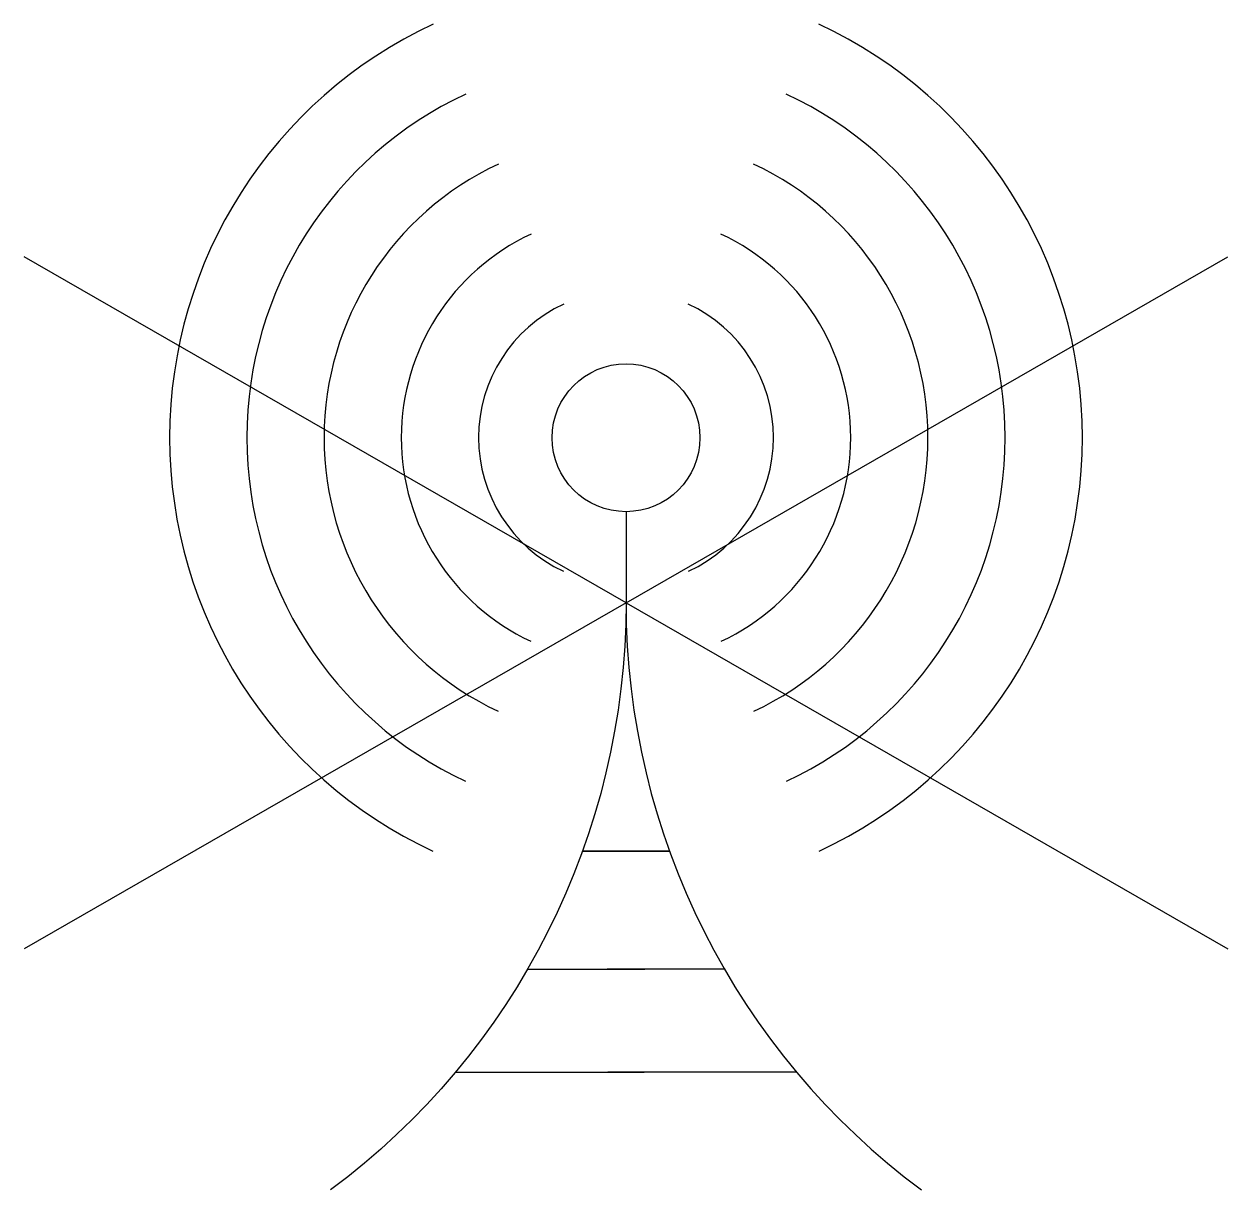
# Model space of a CAD drawing. Extents: x -2.46 to 2.46, y -2.4 to 2.36.
import ezdxf

# ---------------------------------------------------------------- set-up
doc = ezdxf.new("R2010")
doc.units = 0

msp = doc.modelspace()

# ---------------------------------------------------------------- linework, layer by layer
for p, q in [((0, 0), (-2.458, 1.4131)), ((0, 0), (2.458, 1.4131)), ((0, 0), (-2.458, -1.4131)), ((0, 0), (2.458, -1.4131)), ((-0.1775, -1.0139), (0.1775, -1.0139)), ((0.1775, -1.0139), (-0.1775, -1.0139)), ((-0.4019, -1.4958), (0.0775, -1.4958)), ((0.4019, -1.4958), (-0.0775, -1.4958)), ((-0.6964, -1.9161), (0.0739, -1.9161)), ((0.6964, -1.9161), (-0.0739, -1.9161))]:
    msp.add_line(p, q)
at = {"flags": 128}
for points in [[(0, 0.3722), (0, 0, -0.237517), (-1.2068, -2.3972, 8.02183)], [(0, 0.3722), (0, 0, 0.237517), (1.2068, -2.3972, -8.02183)]]:
    msp.add_lwpolyline(points, format="xyb", dxfattribs=at)
msp.add_circle((0, 0.6742), 0.3019)
for radius, start, end in [(1.8636, 114.9959, 244.9676), (1.8636, 295.0324, 65.0041), (1.5483, 114.9959, 244.9602), (1.5483, 295.0398, 65.0041), (1.2329, 114.9959, 244.9489), (1.2329, 295.0511, 65.0041), (0.9175, 114.9959, 244.93), (0.9175, 295.07, 65.0041), (0.6022, 114.9959, 244.8912), (0.6022, 295.1088, 65.0041)]:
    msp.add_arc((0, 0.6742), radius, start, end)

doc.saveas('drawing.dxf')
